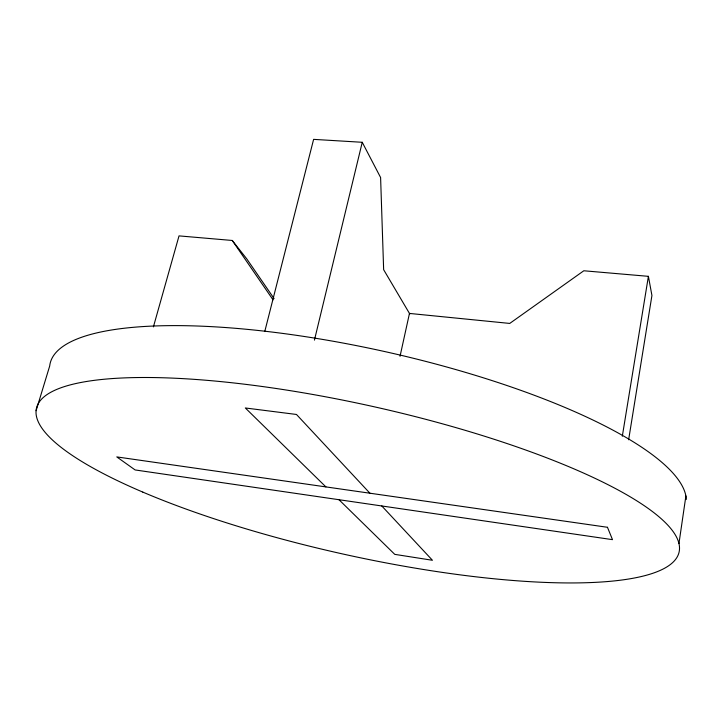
<?xml version="1.0" encoding="UTF-8"?>
<svg xmlns="http://www.w3.org/2000/svg" width="722" height="722" viewBox="0 0 722 722"><rect width="100%" height="100%" fill="white"/><g stroke="black" fill="none" stroke-linecap="round" stroke-linejoin="round"><path stroke-width="1.08" d="M678.951 543.549L685.9 495.969M628.636 439.77L651.93 295.488L648.401 276.336L583.818 270.768L509.741 323.429L409.464 313.429L400.033 356.307M622.319 436.232L648.401 276.336M314.431 340.134L362.245 142.288L313.619 139.364L264.757 331.542M153.398 326.895L179.029 235.886L232.258 240.471L246.753 258.864L274.071 298.574M36.1 410.701L49.701 365.973A325.712 84.745 12.6 0 1 370.224 348.428A325.712 84.745 12.6 0 1 686.333 499.425M325.902 486.899L245.327 407.975L296.471 414.464L369.908 493.216M338.979 499.714L394.763 554.361L432.451 560.281L381.803 505.969M232.258 240.471L273.024 299.82M409.789 313.98L383.644 269.685L380.602 177.522L362.245 142.288M607.464 527.286L116.784 456.909L135.113 469.941L612.5 539.659L607.464 527.286M142.821 492.106A329.25 75.25 12.6 0 0 672.579 562.646A329.25 75.25 12.6 0 0 257.925 385.918A329.25 75.25 12.6 0 0 142.821 492.106"/></g></svg>
